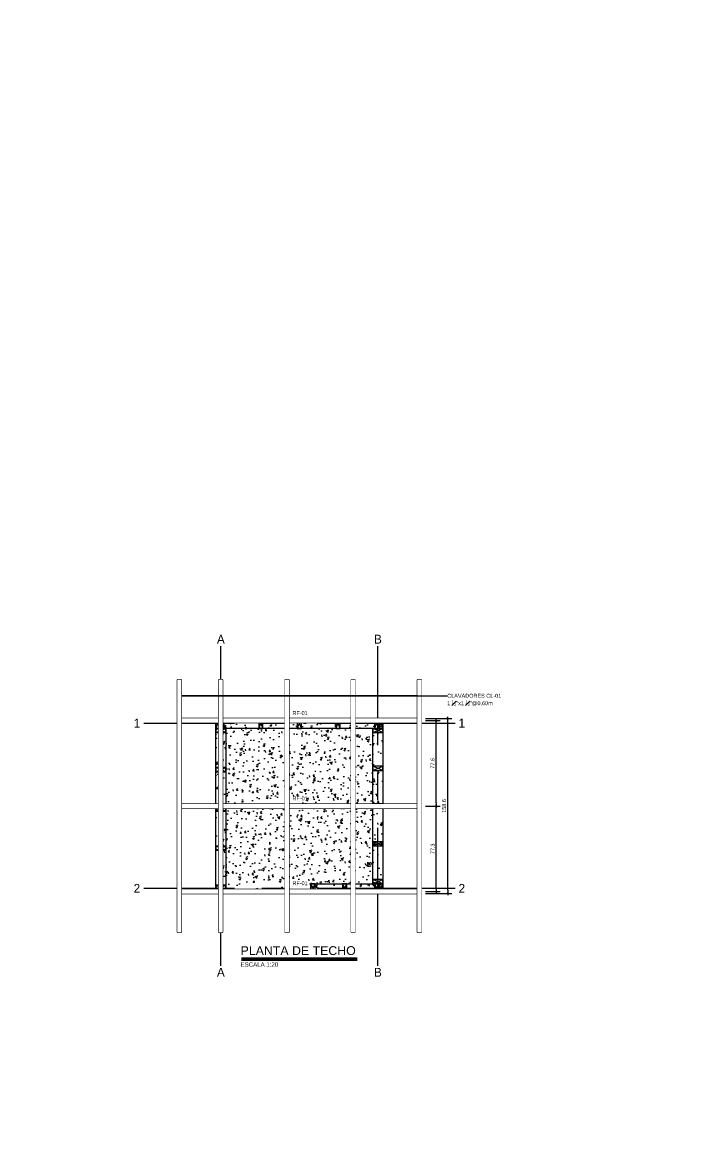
# Model space of a CAD drawing. Header units: millimetres. Extents: x 19458 to 19711, y 4351 to 4752.
# Drawn here: x 19463.34 to 19469.49, y 4519.26 to 4529.38 of the extents above; entities that cross this region are included whole.
import ezdxf
from ezdxf import colors
from ezdxf.entities.mleader import LeaderData, LeaderLine
from ezdxf.enums import TextEntityAlignment as Align
from ezdxf.math import Vec2, Vec3

# ---------------------------------------------------------------- set-up
doc = ezdxf.new("R2010")
doc.units = ezdxf.units.MM
doc.set_wipeout_variables(frame=1)
doc.linetypes.add('CENTER', pattern=[2, 1.25, -0.25, 0.25, -0.25])
for name, color, linetype in [('0 @ 0.2', 7, 'Continuous'), ('cotas', 1, 'Continuous'), ('cotas @ 500', 1, 'Continuous'), ('EJES', 2, 'CENTER'), ('EJES @ 0.2', 2, 'CENTER'), ('PANELES', 2, 'Continuous'), ('TEXTO @ 0.2', 2, 'Continuous'), ('TEXTOS TITULOS @ 0.2', 3, 'Continuous')]:
    doc.layers.add(name, color=color, linetype=linetype)
doc.styles.add('century gothic', font='GOTHIC.TTF')
doc.styles.add('NOTAS', font='GOTHIC.TTF')
doc.styles.add('SMCtitulos', font='sanss___.ttf')
doc.styles.get("Standard").update_dxf_attribs({"font": 'arial.ttf'})
doc.dimstyles.new('ANOTATIVE 100 SMCONSTRUCCIONES', dxfattribs={"dimscale": 0, "dimtxt": 0.18, "dimasz": 0.15, "dimexe": 0.18, "dimexo": 0.09, "dimgap": 0.1, "dimtad": 1, "dimzin": 0, "dimdsep": 46, "dimtxsty": 'century gothic', "dimblk1": 'FLECHA1', "dimblk2": 'FLECHA1', "dimsah": 1, "dimcen": 0.18, "dimdle": 0.075, "dimclrd": 1, "dimclre": 1, "dimclrt": 2, "dimaunit": 1, "dimadec": 0, "dimazin": 0, "dimtfac": 0.75, "dimtix": 1, "dimtmove": 2, "dimatfit": 3, "dimfxl": 0.09, "dimtvp": 1.5, "dimtfill": 1, "dimtolj": 1, "dimtzin": 0, "dimarcsym": 0})
doc.dimstyles.new('ANOTATIVE CM SMCONSTRUCCIONES', dxfattribs={"dimscale": 0, "dimtxt": 0.18, "dimasz": 0.15, "dimexe": 0.18, "dimexo": 0.18, "dimgap": 0.07, "dimtad": 1, "dimdec": 1, "dimlfac": 100, "dimdsep": 46, "dimtxsty": 'century gothic', "dimblk1": 'FLECHA1', "dimblk2": 'FLECHA1', "dimsah": 1, "dimcen": 0.18, "dimdle": 0.075, "dimclrd": 1, "dimclre": 1, "dimclrt": 2, "dimaunit": 1, "dimadec": 0, "dimazin": 2, "dimtfac": 0.75, "dimtdec": 1, "dimtix": 1, "dimtmove": 2, "dimatfit": 3, "dimfxl": 0.09, "dimtvp": 1.5, "dimtfill": 1, "dimtolj": 1, "dimtzin": 0, "dimarcsym": 0})

# ---------------------------------------------------------------- blocks, each defined once
blk = doc.blocks.new('FLECHA1')
at = {"color": 4}
blk.add_line((-0.24618, -0.24808), (0.24808, 0.25), dxfattribs=at)
at = {"color": 1}
blk.add_line((-1, 0), (0.49616, 0), dxfattribs=at)
blk = doc.blocks.new('*D419')
at = {"layer": 'cotas', "color": 1, "lineweight": -2, "transparency": 16777216}
for p, q in [((19614.326, 4625.845), (19614.326, 4700.845)), ((19570.984, 4550.845), (19524.326, 4550.845)), ((19614.326, 4548.43), (19614.326, 4550.845)), ((19570.534, 4548.43), (19524.326, 4548.43)), ((19614.326, 4473.43), (19614.326, 4398.43))]:
    blk.add_line(p, q, dxfattribs=at)
at = {"layer": 'Defpoints', "color": 0, "transparency": 16777216}
for p in [(19614.326, 4550.845), (19615.984, 4550.845), (19615.534, 4548.43)]:
    blk.add_point(p, dxfattribs=at)
at = {"layer": 'cotas', "color": 1, "lineweight": -2, "transparency": 16777216, "xscale": 75, "yscale": 75, "zscale": 75}
for p, rotation in [((19614.326, 4550.845), 270), ((19614.326, 4548.43), 90)]:
    blk.add_blockref('FLECHA1', p, dxfattribs=dict(at, rotation=rotation))
at = {"layer": 'cotas', "color": 2, "transparency": 16777216, "insert": (19517.338, 4549.637), "char_height": 90, "attachment_point": 5, "rotation": 90, "style": 'century gothic', "bg_fill": 3, "box_fill_scale": 1.1, "bg_fill_color": 256, "bg_fill_true_color": 13158600, "bg_fill_transparency": 0}
blk.add_mtext('\\A1;2.42', dxfattribs=at)
blk = doc.blocks.new('ejes')
at = {"color": 2, "linetype": 'Continuous'}
blk.add_wipeout([(-0.109, 0.275), (-0.065, 0.291), (-0.006, 0.3), (0.06, 0.297), (0.095, 0.288), (0.16, 0.261), (0.183, 0.246), (0.215, 0.22), (0.241, 0.193), (0.271, 0.149), (0.271, 0.149), (0.292, 0.103), (0.304, 0.065), (0.309, 0.032), (0.31, 0.001), (0.309, -0.027), (0.309, -0.027), (0.3, -0.077), (0.288, -0.113), (0.279, -0.133), (0.259, -0.168), (0.238, -0.195), (0.219, -0.215), (0.19, -0.24), (0.159, -0.26), (0.125, -0.277), (0.089, -0.289), (0.046, -0.297), (0.01, -0.299), (-0.037, -0.296), (-0.069, -0.289), (-0.097, -0.279), (-0.144, -0.256), (-0.171, -0.238), (-0.192, -0.221), (-0.215, -0.197), (-0.215, -0.197), (-0.257, -0.136), (-0.272, -0.101), (-0.272, -0.101), (-0.287, -0.034), (-0.29, 0.001), (-0.287, 0.036), (-0.281, 0.07), (-0.273, 0.099), (-0.258, 0.134), (-0.234, 0.174), (-0.216, 0.198), (-0.197, 0.217), (-0.175, 0.236), (-0.154, 0.251), (-0.126, 0.268), (-0.126, 0.268), (-0.118, 0.272)], dxfattribs=at)
at = {"layer": 'EJES', "color": 3}
blk.add_attdef('EJES', text='', height=0.3, dxfattribs=at).set_placement((0.01, -0.174), align=Align.CENTER)
blk = doc.blocks.new('*U727')
at = {"color": 2}
blk.add_line((0, 0.052), (5.236, 0.052), dxfattribs=at)
at = {"color": 250}
blk.add_line((0, 0), (5.236, 0), dxfattribs=at)
at = {"color": 7}
blk.add_line((0, -0.047), (5.236, -0.047), dxfattribs=at)
at = {"color": 0, "linetype": 'ByBlock', "lineweight": -2, "style": 'NOTAS'}
for tag, p in [('1TITLE', (0.027, 1.014)), ('2TITLE', (-0.043, 0.181))]:
    blk.add_attdef(tag, p, '', height=0.3, dxfattribs=at)
blk.add_attdef('SCALE', text='', height=0.18, dxfattribs=at).set_placement((-0.043, -0.148), align=Align.TOP_LEFT)
blk = doc.blocks.new('*D728')
at = {"color": 1, "lineweight": -2, "transparency": 16777216}
for p, q in [((19466.989, 4522.284), (19467.123, 4522.284)), ((19467.087, 4521.542), (19467.087, 4522.254)), ((19466.989, 4521.512), (19467.123, 4521.512))]:
    blk.add_line(p, q, dxfattribs=at)
at = {"layer": 'Defpoints', "color": 0, "transparency": 16777216}
for p in [(19466.953, 4522.284), (19467.087, 4522.284), (19466.953, 4521.512)]:
    blk.add_point(p, dxfattribs=at)
at = {"color": 1, "lineweight": -2, "transparency": 16777216, "xscale": 0.03, "yscale": 0.03, "zscale": 0.03}
for p, rotation in [((19467.087, 4522.284), 90), ((19467.087, 4521.512), 270)]:
    blk.add_blockref('FLECHA1', p, dxfattribs=dict(at, rotation=rotation))
at = {"color": 2, "transparency": 16777216, "insert": (19467.054, 4521.898), "char_height": 0.036, "attachment_point": 5, "rotation": 90, "style": 'century gothic', "bg_fill": 3, "box_fill_scale": 1.1, "bg_fill_color": 256, "bg_fill_true_color": 13158600, "bg_fill_transparency": 0}
blk.add_mtext('\\A1;77.3', dxfattribs=at)
blk = doc.blocks.new('*D729')
at = {"color": 1, "lineweight": -2, "transparency": 16777216}
for p, q in [((19466.989, 4523.06), (19467.123, 4523.06)), ((19467.087, 4522.314), (19467.087, 4523.03)), ((19466.989, 4522.284), (19467.123, 4522.284))]:
    blk.add_line(p, q, dxfattribs=at)
at = {"layer": 'Defpoints', "color": 0, "transparency": 16777216}
for p in [(19466.953, 4523.06), (19467.087, 4523.06), (19466.953, 4522.284)]:
    blk.add_point(p, dxfattribs=at)
at = {"color": 1, "lineweight": -2, "transparency": 16777216, "xscale": 0.03, "yscale": 0.03, "zscale": 0.03}
for p, rotation in [((19467.087, 4523.06), 90), ((19467.087, 4522.284), 270)]:
    blk.add_blockref('FLECHA1', p, dxfattribs=dict(at, rotation=rotation))
at = {"color": 2, "transparency": 16777216, "insert": (19467.054, 4522.672), "char_height": 0.036, "attachment_point": 5, "rotation": 90, "style": 'century gothic', "bg_fill": 3, "box_fill_scale": 1.1, "bg_fill_color": 256, "bg_fill_true_color": 13158600, "bg_fill_transparency": 0}
blk.add_mtext('\\A1;77.6', dxfattribs=at)
blk = doc.blocks.new('*D730')
at = {"color": 1, "lineweight": -2, "transparency": 16777216}
for p, q in [((19466.989, 4523.079), (19467.227, 4523.079)), ((19467.191, 4521.523), (19467.191, 4523.049)), ((19466.989, 4521.493), (19467.227, 4521.493))]:
    blk.add_line(p, q, dxfattribs=at)
at = {"layer": 'Defpoints', "color": 0, "transparency": 16777216}
for p in [(19466.953, 4523.079), (19467.191, 4523.079), (19466.953, 4521.493)]:
    blk.add_point(p, dxfattribs=at)
at = {"color": 1, "lineweight": -2, "transparency": 16777216, "xscale": 0.03, "yscale": 0.03, "zscale": 0.03}
for p, rotation in [((19467.191, 4523.079), 90), ((19467.191, 4521.493), 270)]:
    blk.add_blockref('FLECHA1', p, dxfattribs=dict(at, rotation=rotation))
at = {"color": 2, "transparency": 16777216, "insert": (19467.158, 4522.286), "char_height": 0.036, "attachment_point": 5, "rotation": 90, "style": 'century gothic', "bg_fill": 3, "box_fill_scale": 1.1, "bg_fill_color": 256, "bg_fill_true_color": 13158600, "bg_fill_transparency": 0}
blk.add_mtext('\\A1;158.6', dxfattribs=at)
blk = doc.blocks.new('*U1037')
at = {"layer": 'cotas @ 500'}
dim = blk.add_linear_dim(base=(19614.326038274, 4550.84482378), p1=(19615.533859709, 4548.42982378), p2=(19615.98360808, 4550.84482378), angle=90, dimstyle='ANOTATIVE 100 SMCONSTRUCCIONES', override={"dimscale": 500, "dimtix": 1, "dimtofl": 1, "dimtmove": 1, "dimatfit": 1}, dxfattribs=at)
dim.commit()
dim.dimension.update_dxf_attribs({"geometry": '*D419', "text_midpoint": (19517.337595038, 4549.63732378)})

msp = doc.modelspace()

# ---------------------------------------------------------------- block references
at = {"layer": 'cotas'}
msp.add_blockref('*U1037', (0, 0), dxfattribs=at)

# ---------------------------------------------------------------- next in the draw order: hatches: boundary and pattern name
h = msp.add_hatch()
h.set_pattern_fill('AR-CONC', color=8, scale=0.001)
h.set_pattern_definition([(50, (-5.12161, 0), (0.182184669, -0.0159390855), [0.01905, -0.20955]), (355, (-5.12161, 0), (-0.0352434214, 0.1910568452), [0.01524, -0.1676405842]), (100.4514447, (-5.10643, -0.00133), (0.1469412471, 0.1751177519), [0.0161900088, -0.1780902446]), (46.1842, (-5.12161, 0.0508), (0.271079041, -0.042042328), [0.028575, -0.314325]), (96.6355576, (-5.09902, 0.0473), (0.237404134, 0.2474261246), [0.024285023, -0.267135608]), (351.1841512, (-5.1216, 0.0508), (0.237404134, 0.2474261246), [0.022859967, -0.251459732]), (21, (-5.09621, 0.0381), (0.1516143913, -0.1022651982), [0.01905, -0.20955]), (326, (-5.09621, 0.0381), (0.0618020283, 0.1841879661), [0.01524, -0.16764]), (71.451445, (-5.08358, 0.02958), (0.2134164193, 0.0819227689), [0.0161900088, -0.1780899376]), (37.5, (-5.121614, 0), (0.00308860325, 0.08455503887), [0, -0.165608, 0, -0.17018, 0, -0.168275]), (7.5, (-5.12161, 0), (0.0668196625, 0.1001805748), [0, -0.097028, 0, -0.161798, 0, -0.064135]), (327.5, (-5.178256, 0), (0.13559059517, -0.005728744), [0, -0.0635, 0, -0.19812, 0, -0.26289]), (317.5, (-5.20366, 0), (0.1481291814, 0.025426491), [0, -0.08255, 0, -0.131572, 0, -0.18669])])
h.paths.add_polyline_path([(19465.0904, 4523.079), (19466.6028, 4523.079), (19466.6028, 4521.4926), (19465.0904, 4521.4926)])

# ---------------------------------------------------------------- next in the draw order: linework, layer by layer
at = {"color": 8}
msp.add_lwpolyline([(19465.0904, 4523.079), (19466.6028, 4523.079), (19466.6028, 4521.4926), (19465.0904, 4521.4926)], close=True, dxfattribs=at)
at = {"layer": 'EJES', "color": 1}
for p, q in [((19465.1354, 4520.8376), (19465.1354, 4523.734)), ((19466.5578, 4520.8376), (19466.5578, 4523.734)), ((19467.2578, 4523.034), (19464.4354, 4523.034)), ((19467.2578, 4521.5376), (19464.4354, 4521.5376))]:
    msp.add_line(p, q, dxfattribs=at)
at = {"layer": 'PANELES', "color": 8}
for p, q in [((19465.0904, 4523.079), (19465.1284, 4522.989)), ((19465.0904, 4522.989), (19465.1284, 4523.079)), ((19465.1284, 4523.079), (19465.1664, 4522.989)), ((19465.1284, 4522.989), (19465.1664, 4523.079)), ((19465.478, 4523.079), (19465.516, 4522.989)), ((19465.478, 4522.989), (19465.516, 4523.079)), ((19465.8276, 4523.079), (19465.8656, 4522.989)), ((19465.8276, 4522.989), (19465.8656, 4523.079)), ((19466.1772, 4523.079), (19466.2152, 4522.989)), ((19466.1772, 4522.989), (19466.2152, 4523.079)), ((19466.5268, 4523.079), (19466.5648, 4522.989)), ((19466.5268, 4522.989), (19466.5648, 4523.079)), ((19466.5648, 4523.079), (19466.6028, 4522.989)), ((19466.5648, 4522.989), (19466.6028, 4523.079)), ((19465.0904, 4522.951), (19465.1804, 4522.989)), ((19465.1804, 4522.951), (19465.0904, 4522.989)), ((19466.5128, 4522.951), (19466.6028, 4522.989)), ((19466.6028, 4522.951), (19466.5128, 4522.989)), ((19465.0904, 4522.5959), (19465.1804, 4522.6339)), ((19465.1804, 4522.5959), (19465.0904, 4522.6339)), ((19466.5128, 4522.6089), (19466.6028, 4522.6469)), ((19466.6028, 4522.6089), (19466.5128, 4522.6469)), ((19466.5128, 4522.2668), (19466.6028, 4522.3048)), ((19466.6028, 4522.2668), (19466.5128, 4522.3048)), ((19465.0904, 4522.2408), (19465.1804, 4522.2788)), ((19465.1804, 4522.2408), (19465.0904, 4522.2788)), ((19465.0904, 4521.8857), (19465.1804, 4521.9237)), ((19465.1804, 4521.8857), (19465.0904, 4521.9237)), ((19466.5128, 4521.9247), (19466.6028, 4521.9627)), ((19466.6028, 4521.9247), (19466.5128, 4521.9627)), ((19465.9504, 4521.5826), (19465.9884, 4521.4926)), ((19465.9504, 4521.4926), (19465.9884, 4521.5826)), ((19466.2386, 4521.5826), (19466.2766, 4521.4926)), ((19466.2386, 4521.4926), (19466.2766, 4521.5826)), ((19466.5128, 4521.5826), (19466.6028, 4521.6206)), ((19466.6028, 4521.5826), (19466.5128, 4521.6206)), ((19466.5268, 4521.5826), (19466.5648, 4521.4926)), ((19466.5268, 4521.4926), (19466.5648, 4521.5826)), ((19466.5648, 4521.5826), (19466.6028, 4521.4926)), ((19466.5648, 4521.4926), (19466.6028, 4521.5826)), ((19465.0904, 4521.5306), (19465.1804, 4521.5686)), ((19465.1804, 4521.5306), (19465.0904, 4521.5686)), ((19465.0904, 4521.4926), (19465.1804, 4521.5306)), ((19465.1804, 4521.4926), (19465.0904, 4521.5306))]:
    msp.add_line(p, q, dxfattribs=at)
for points in [[(19465.0904, 4523.079), (19466.6028, 4523.079), (19466.6028, 4522.989), (19465.0904, 4522.989)], [(19465.0904, 4522.989), (19465.1284, 4522.989), (19465.1284, 4523.079), (19465.0904, 4523.079)], [(19465.1284, 4522.989), (19465.1664, 4522.989), (19465.1664, 4523.079), (19465.1284, 4523.079)], [(19465.478, 4522.989), (19465.516, 4522.989), (19465.516, 4523.079), (19465.478, 4523.079)], [(19465.8276, 4522.989), (19465.8656, 4522.989), (19465.8656, 4523.079), (19465.8276, 4523.079)], [(19466.1772, 4522.989), (19466.2152, 4522.989), (19466.2152, 4523.079), (19466.1772, 4523.079)], [(19466.5268, 4522.989), (19466.5648, 4522.989), (19466.5648, 4523.079), (19466.5268, 4523.079)], [(19466.5648, 4522.989), (19466.6028, 4522.989), (19466.6028, 4523.079), (19466.5648, 4523.079)], [(19465.0904, 4522.989), (19465.1804, 4522.989), (19465.1804, 4521.4926), (19465.0904, 4521.4926)], [(19465.1804, 4522.951), (19465.1804, 4522.989), (19465.0904, 4522.989), (19465.0904, 4522.951)], [(19466.5128, 4522.989), (19466.6028, 4522.989), (19466.6028, 4521.5826), (19466.5128, 4521.5826)], [(19466.6028, 4522.951), (19466.6028, 4522.989), (19466.5128, 4522.989), (19466.5128, 4522.951)], [(19465.1804, 4522.5959), (19465.1804, 4522.6339), (19465.0904, 4522.6339), (19465.0904, 4522.5959)], [(19466.6028, 4522.6089), (19466.6028, 4522.6469), (19466.5128, 4522.6469), (19466.5128, 4522.6089)], [(19466.6028, 4522.2668), (19466.6028, 4522.3048), (19466.5128, 4522.3048), (19466.5128, 4522.2668)], [(19465.1804, 4522.2408), (19465.1804, 4522.2788), (19465.0904, 4522.2788), (19465.0904, 4522.2408)], [(19465.1804, 4521.8857), (19465.1804, 4521.9237), (19465.0904, 4521.9237), (19465.0904, 4521.8857)], [(19466.6028, 4521.9247), (19466.6028, 4521.9627), (19466.5128, 4521.9627), (19466.5128, 4521.9247)], [(19465.9504, 4521.5826), (19466.6028, 4521.5826), (19466.6028, 4521.4926), (19465.9504, 4521.4926)], [(19465.9504, 4521.4926), (19465.9884, 4521.4926), (19465.9884, 4521.5826), (19465.9504, 4521.5826)], [(19466.2386, 4521.4926), (19466.2766, 4521.4926), (19466.2766, 4521.5826), (19466.2386, 4521.5826)], [(19466.6028, 4521.5826), (19466.6028, 4521.6206), (19466.5128, 4521.6206), (19466.5128, 4521.5826)], [(19466.5268, 4521.4926), (19466.5648, 4521.4926), (19466.5648, 4521.5826), (19466.5268, 4521.5826)], [(19466.5648, 4521.4926), (19466.6028, 4521.4926), (19466.6028, 4521.5826), (19466.5648, 4521.5826)], [(19465.1804, 4521.5306), (19465.1804, 4521.5686), (19465.0904, 4521.5686), (19465.0904, 4521.5306)], [(19465.1804, 4521.4926), (19465.1804, 4521.5306), (19465.0904, 4521.5306), (19465.0904, 4521.4926)]]:
    msp.add_lwpolyline(points, close=True, dxfattribs=at)

# ---------------------------------------------------------------- next in the draw order: block references
at = {"layer": 'TEXTOS TITULOS @ 0.2'}
ref = msp.add_blockref('*U727', (19465.3228, 4520.9002), dxfattribs=dict(at, xscale=0.2, yscale=0.2, zscale=0.2))
ref.add_attrib('2TITLE', 'PLANTA DE TECHO', (19465.3142, 4520.9364), dxfattribs={"layer": '0', "color": 0, "linetype": 'ByBlock', "lineweight": -2, "height": 0.08, "style": 'SMCtitulos'})
ref.add_attrib('SCALE', 'ESCALA 1:20', dxfattribs={"layer": '0', "color": 0, "linetype": 'ByBlock', "lineweight": -2, "height": 0.04, "style": 'NOTAS'}).set_placement((19465.3142, 4520.8707), align=Align.TOP_LEFT)

# ---------------------------------------------------------------- next in the draw order: texts
at = {"layer": 'TEXTO @ 0.2', "color": 2, "char_height": 0.036, "width": 0.271168, "attachment_point": 1, "style": 'century gothic'}
for s, insert in [('RF-01 ', (19465.7836, 4523.1455)), ('RF-01', (19465.7836, 4522.3731)), ('RF-01 ', (19465.7836, 4521.6051))]:
    msp.add_mtext(s, dxfattribs=dict(at, insert=insert))

# ---------------------------------------------------------------- next in the draw order: block references
at = {"layer": 'EJES @ 0.2'}
ref = msp.add_blockref('ejes', (19465.1333, 4523.7939), dxfattribs=dict(at, xscale=0.2000000000003638, yscale=0.2000000000003638, zscale=0.2000000000003638))
ref.add_attrib('EJES', 'A', dxfattribs={"layer": 'EJES', "color": 3, "height": 0.08, "style": 'century gothic'}).set_placement((19465.1354, 4523.7567), align=Align.CENTER)
ref = msp.add_blockref('ejes', (19466.5557, 4523.7939), dxfattribs=dict(at, xscale=0.2000000000003638, yscale=0.2000000000003638, zscale=0.2000000000003638))
ref.add_attrib('EJES', 'B', dxfattribs={"layer": 'EJES', "color": 3, "height": 0.08, "style": 'century gothic'}).set_placement((19466.5578, 4523.7567), align=Align.CENTER)
ref = msp.add_blockref('ejes', (19464.3733, 4523.0339), dxfattribs=dict(at, xscale=0.2000000000003638, yscale=0.2000000000003638, zscale=0.2000000000003638))
ref.add_attrib('EJES', '1', dxfattribs={"layer": 'EJES', "color": 3, "height": 0.08, "style": 'century gothic'}).set_placement((19464.3754, 4522.9967), align=Align.CENTER)
ref = msp.add_blockref('ejes', (19467.3157, 4523.0339), dxfattribs=dict(at, xscale=0.2000000000003638, yscale=0.2000000000003638, zscale=0.2000000000003638))
ref.add_attrib('EJES', '1', dxfattribs={"layer": 'EJES', "color": 3, "height": 0.08, "style": 'century gothic'}).set_placement((19467.3178, 4522.9967), align=Align.CENTER)
ref = msp.add_blockref('ejes', (19464.3733, 4521.5375), dxfattribs=dict(at, xscale=0.2000000000003638, yscale=0.2000000000003638, zscale=0.2000000000003638))
ref.add_attrib('EJES', '2', dxfattribs={"layer": 'EJES', "color": 3, "height": 0.08, "style": 'century gothic'}).set_placement((19464.3754, 4521.5003), align=Align.CENTER)
ref = msp.add_blockref('ejes', (19467.3157, 4521.5375), dxfattribs=dict(at, xscale=0.2000000000003638, yscale=0.2000000000003638, zscale=0.2000000000003638))
ref.add_attrib('EJES', '2', dxfattribs={"layer": 'EJES', "color": 3, "height": 0.08, "style": 'century gothic'}).set_placement((19467.3178, 4521.5003), align=Align.CENTER)
ref = msp.add_blockref('ejes', (19465.1333, 4520.7777), dxfattribs=dict(at, xscale=0.2000000000003638, yscale=0.2000000000003638, zscale=0.2000000000003638))
ref.add_attrib('EJES', 'A', dxfattribs={"layer": 'EJES', "color": 3, "height": 0.08, "style": 'century gothic'}).set_placement((19465.1354, 4520.7405), align=Align.CENTER)
ref = msp.add_blockref('ejes', (19466.5557, 4520.7777), dxfattribs=dict(at, xscale=0.2000000000003638, yscale=0.2000000000003638, zscale=0.2000000000003638))
ref.add_attrib('EJES', 'B', dxfattribs={"layer": 'EJES', "color": 3, "height": 0.08, "style": 'century gothic'}).set_placement((19466.5578, 4520.7405), align=Align.CENTER)

# ---------------------------------------------------------------- next in the draw order: wipeouts: each hides what was drawn before it
at = {"color": 3}
for points in [[(19464.7403, 4523.079), (19464.7403, 4523.041), (19466.9528, 4523.041), (19466.9528, 4523.079)], [(19464.7403, 4522.3034), (19464.7403, 4522.2654), (19466.9528, 4522.2654), (19466.9528, 4522.3034)], [(19464.7403, 4521.5306), (19464.7403, 4521.4926), (19466.9528, 4521.4926), (19466.9528, 4521.5306)]]:
    msp.add_wipeout(points, dxfattribs=at)

# ---------------------------------------------------------------- next in the draw order: linework, layer by layer
at = {"layer": 'PANELES', "color": 3}
for points in [[(19464.7403, 4523.079), (19464.7403, 4523.041), (19466.9528, 4523.041), (19466.9528, 4523.079)], [(19464.7403, 4522.3034), (19464.7403, 4522.2654), (19466.9528, 4522.2654), (19466.9528, 4522.3034)], [(19464.7403, 4521.5306), (19464.7403, 4521.4926), (19466.9528, 4521.4926), (19466.9528, 4521.5306)]]:
    msp.add_lwpolyline(points, close=True, dxfattribs=at)

# ---------------------------------------------------------------- next in the draw order: wipeouts: each hides what was drawn before it
at = {"color": 3}
for points in [[(19464.7403, 4523.079), (19464.7403, 4523.041), (19466.9528, 4523.041), (19466.9528, 4523.079)], [(19464.7403, 4522.3034), (19464.7403, 4522.2654), (19466.9528, 4522.2654), (19466.9528, 4522.3034)], [(19464.7403, 4521.5306), (19464.7403, 4521.4926), (19466.9528, 4521.4926), (19466.9528, 4521.5306)]]:
    msp.add_wipeout(points, dxfattribs=at)

# ---------------------------------------------------------------- next in the draw order: linework, layer by layer
at = {"layer": 'PANELES', "color": 1}
for points in [[(19464.7403, 4521.1426), (19464.7783, 4521.1426), (19464.7783, 4523.429), (19464.7403, 4523.429)], [(19465.1148, 4521.1426), (19465.1528, 4521.1426), (19465.1528, 4523.429), (19465.1148, 4523.429)], [(19465.7148, 4521.1426), (19465.7528, 4521.1426), (19465.7528, 4523.429), (19465.7148, 4523.429)], [(19466.3148, 4521.1426), (19466.3528, 4521.1426), (19466.3528, 4523.429), (19466.3148, 4523.429)], [(19466.9148, 4521.1426), (19466.9528, 4521.1426), (19466.9528, 4523.429), (19466.9148, 4523.429)]]:
    msp.add_lwpolyline(points, close=True, dxfattribs=at)

# ---------------------------------------------------------------- next in the draw order: wipeouts: each hides what was drawn before it
at = {"color": 1}
for points in [[(19464.7403, 4521.1426), (19464.7783, 4521.1426), (19464.7783, 4523.429), (19464.7403, 4523.429)], [(19465.1148, 4521.1426), (19465.1528, 4521.1426), (19465.1528, 4523.429), (19465.1148, 4523.429)], [(19465.7148, 4521.1426), (19465.7528, 4521.1426), (19465.7528, 4523.429), (19465.7148, 4523.429)], [(19466.3148, 4521.1426), (19466.3528, 4521.1426), (19466.3528, 4523.429), (19466.3148, 4523.429)], [(19466.9148, 4521.1426), (19466.9528, 4521.1426), (19466.9528, 4523.429), (19466.9148, 4523.429)]]:
    msp.add_wipeout(points, dxfattribs=at)

# ---------------------------------------------------------------- next in the draw order: dimensions: what is measured, and where the dimension line sits
at = {"layer": '0 @ 0.2'}
dim = msp.add_linear_dim(base=(19467.0872, 4522.2844), p1=(19466.9528, 4521.5116), p2=(19466.9528, 4522.2844), angle=90, dimstyle='ANOTATIVE CM SMCONSTRUCCIONES', override={"dimscale": 0.2, "dimtix": 1, "dimtofl": 1, "dimtmove": 2, "dimatfit": 3}, dxfattribs=at)
dim.commit()
dim.dimension.update_dxf_attribs({"geometry": '*D728', "text_midpoint": (19467.0543, 4521.898)})

# ---------------------------------------------------------------- next in the draw order: leaders
ml = msp.add_multileader_mtext('Standard', dxfattribs=at)
ml.set_content("\\A1;CLAVADORES CL-01\\P1 {\\H0.7x;\\S1#2;}''x1 {\\H0.7x;\\S1#2;}''@0.60m", color=2, style='century gothic')
ml.set_leader_properties(color=1)
ml.build(insert=Vec2(0, 0))
ml.multileader.update_dxf_attribs({"dogleg_length": 0.09, "arrow_head_size": 0.036, "scale": 0.2})
ctx = ml.context
ctx.base_point, ctx.scale, ctx.char_height, ctx.arrow_head_size, ctx.landing_gap_size, ctx.plane_origin = Vec3(19467.1839, 4523.2837), 0.2, 0.036, 0.036, 0.002, Vec3(19467.0576, 4523.1126)
notes = []
notes.append((ctx, [(0, (1, 1, 0), (19467.125, 4523.2837), (1, 0), 0.0589, [(4, [(19466.9528, 4523.2837), (19466.3528, 4523.2837), (19465.7528, 4523.2837), (19465.1528, 4523.2837), (19464.7783, 4523.2837)], 0, [])])]))
ctx.mtext.insert, ctx.mtext.flow_direction = Vec3(19467.1859, 4523.3022), 5
for ctx, leaders in notes:
    for number, flags, end, landing, length, lines in leaders:
        leader = LeaderData()
        leader.index, (leader.has_last_leader_line, leader.has_dogleg_vector, leader.attachment_direction) = number, flags
        leader.last_leader_point, leader.dogleg_vector, leader.dogleg_length = Vec3(end), Vec3(landing), length
        for number, points, colour, breaks in lines:
            line = LeaderLine()
            line.index, line.vertices, line.color, line.breaks = number, Vec3.list(points), colors.encode_raw_color(colour), breaks
            leader.lines.append(line)
        ctx.leaders.append(leader)

# ---------------------------------------------------------------- next in the draw order: dimensions: what is measured, and where the dimension line sits
dim = msp.add_linear_dim(base=(19467.0872, 4523.06), p1=(19466.9528, 4522.2844), p2=(19466.9528, 4523.06), angle=90, dimstyle='ANOTATIVE CM SMCONSTRUCCIONES', override={"dimscale": 0.2, "dimtix": 1, "dimtofl": 1, "dimtmove": 2, "dimatfit": 3}, dxfattribs=at)
dim.commit()
dim.dimension.update_dxf_attribs({"geometry": '*D729', "text_midpoint": (19467.0543, 4522.6722)})

# ---------------------------------------------------------------- next in the draw order: dimensions: what is measured, and where the dimension line sits
dim = msp.add_linear_dim(base=(19467.1908, 4523.079), p1=(19466.9528, 4521.4926), p2=(19466.9528, 4523.079), angle=90, dimstyle='ANOTATIVE CM SMCONSTRUCCIONES', override={"dimscale": 0.2, "dimtix": 1, "dimtofl": 1, "dimtmove": 2, "dimatfit": 3}, dxfattribs=at)
dim.commit()
dim.dimension.update_dxf_attribs({"geometry": '*D730', "text_midpoint": (19467.1579, 4522.2858)})

doc.saveas('drawing.dxf')
